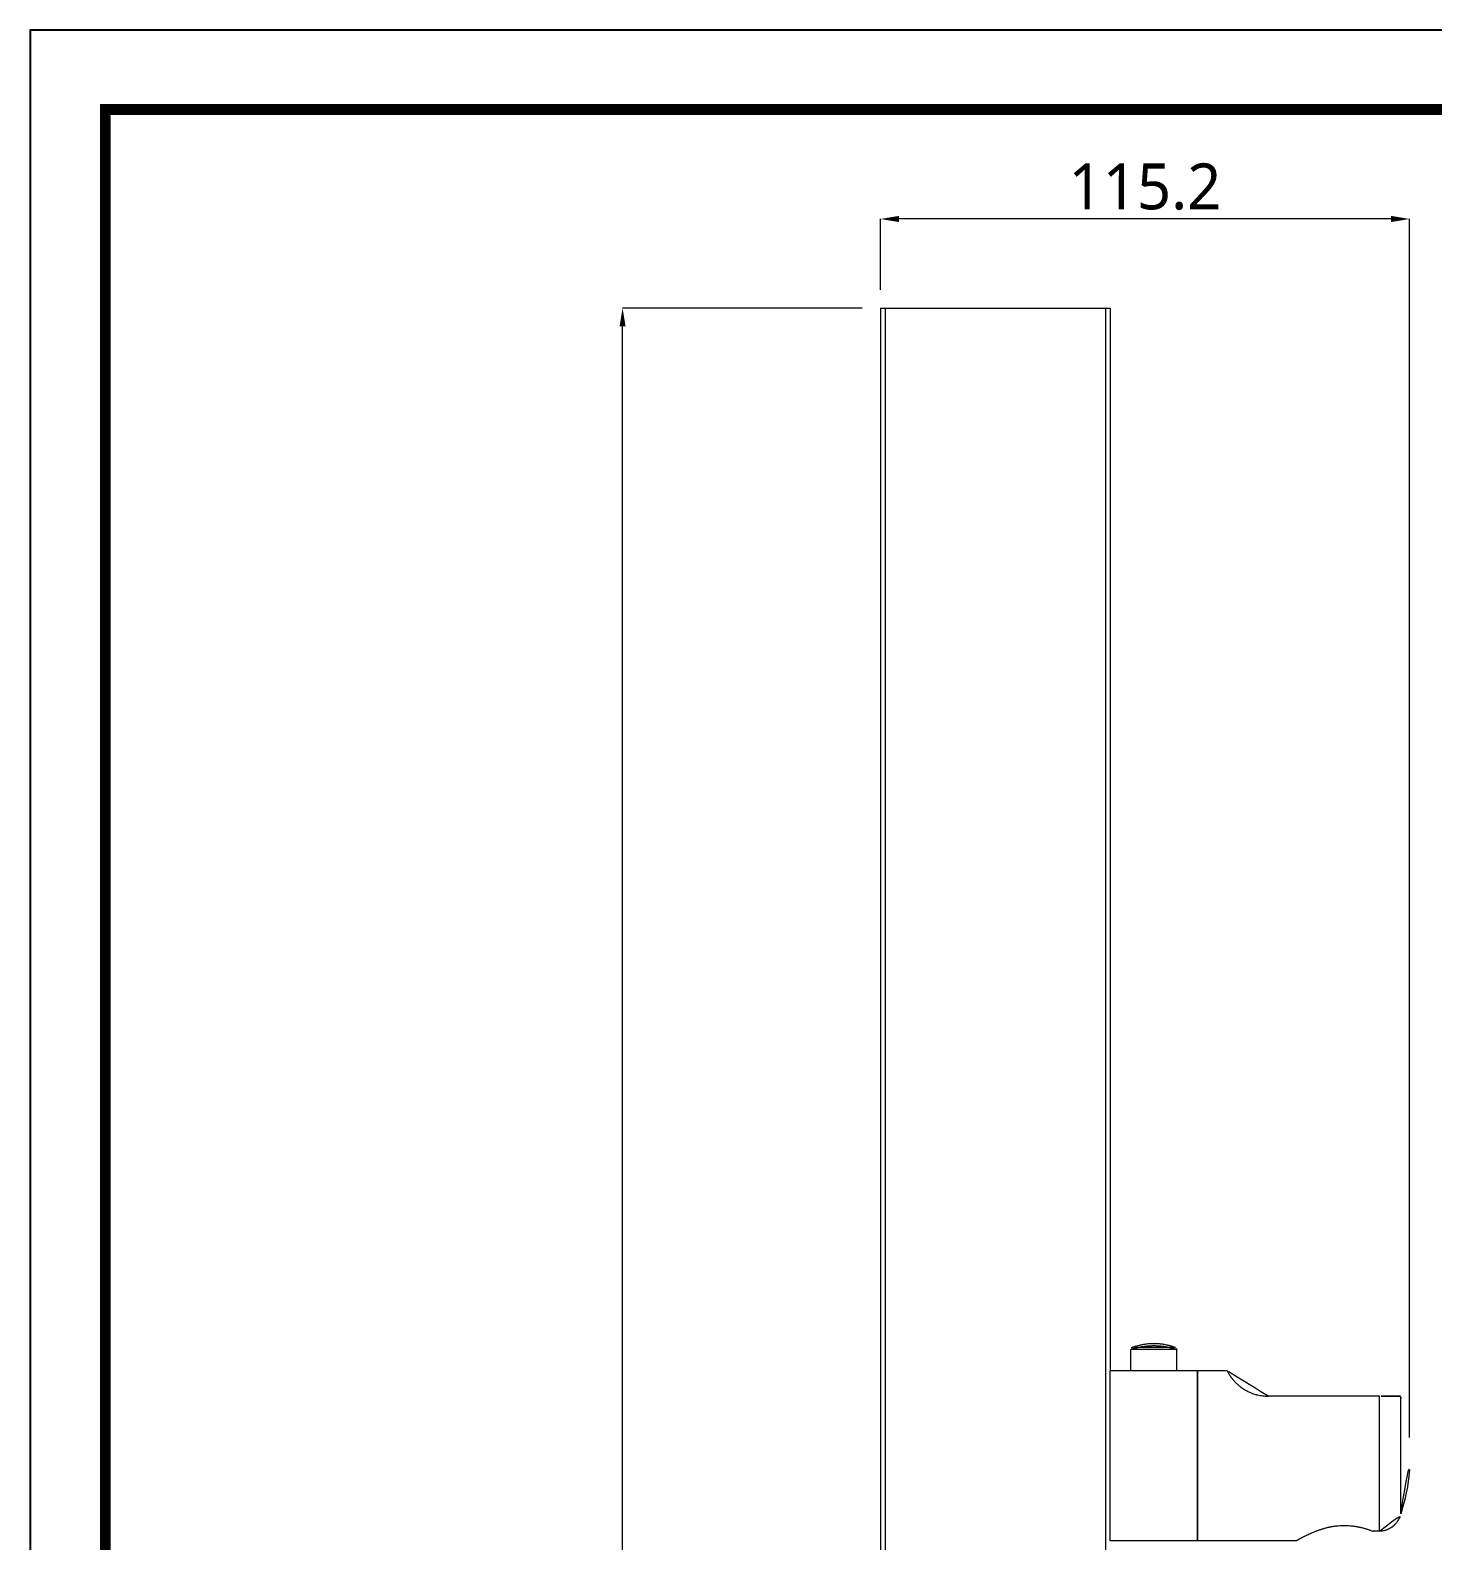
# Model space of a CAD drawing. Extents: x 16296660632 to 16296675124, y -37409619871 to -37409617478.
# Drawn here: x 16296674108.9 to 16296674414.3, y -37409617807.3 to -37409617478.3 of the extents above; entities that cross this region are included whole.
import ezdxf

# ---------------------------------------------------------------- set-up
doc = ezdxf.new("R2010")
doc.units = 0
doc.header["$LTSCALE"] = 10
doc.header["$MEASUREMENT"] = 0
doc.header["$PDMODE"] = 3
doc.header["$PDSIZE"] = -10
doc.layers.get('0').update_dxf_attribs({"linetype": 'CONTINUOUS'})
doc.layers.get('DEFPOINTS').update_dxf_attribs({"linetype": 'CONTINUOUS'})
doc.layers.add('1', color=7, linetype='CONTINUOUS', true_color=0xffffff)
doc.layers.add('尺寸线层', color=3, linetype='CONTINUOUS', lineweight=18, true_color=0x00ff00)
doc.styles.add('Daelim Dimension', font='')
doc.styles.get('Daelim Dimension').set_extended_font_data('NanumGothic')
doc.dimstyles.new('DEFAULT', dxfattribs={"dimscale": 2, "dimtxt": 2, "dimasz": 2, "dimexe": 0, "dimexo": 2, "dimgap": 1, "dimtad": 1, "dimdec": 1, "dimzin": 9, "dimdsep": 46, "dimtxsty": 'Daelim Dimension', "dimcen": 0.5, "dimclrd": 252, "dimclre": 252, "dimclrt": 3, "dimadec": 1, "dimazin": 0, "dimtfac": 1, "dimtdec": 1, "dimtix": 1, "dimtmove": 0, "dimatfit": 3, "dimfxl": 1, "dimtolj": 1, "dimtzin": 1, "dimlwd": 9, "dimlwe": 9, "dimarcsym": 0})

# ---------------------------------------------------------------- blocks, each defined once
blk = doc.blocks.new('*D26')
at = {"layer": 'DEFPOINTS', "color": 0, "transparency": 16777216}
for p in [(16296674294.02429, -37409617519.38342), (16296674294.02429, -37409617538.78617), (16296674409.21019, -37409617788.78617)]:
    blk.add_point(p, dxfattribs=at)
at = {"layer": '尺寸线层', "color": 5, "lineweight": 9, "transparency": 16777216}
for p, q in [((16296674294.02429, -37409617534.78617), (16296674294.02429, -37409617519.38342)), ((16296674405.21019, -37409617519.38342), (16296674298.02429, -37409617519.38342)), ((16296674409.21019, -37409617784.78617), (16296674409.21019, -37409617519.38342))]:
    blk.add_line(p, q, dxfattribs=at)
at = {"layer": '尺寸线层', "color": 5, "transparency": 16777216}
for points in [[(16296674298.02429, -37409617518.71675), (16296674298.02429, -37409617520.05008), (16296674294.02429, -37409617519.38342)], [(16296674405.21019, -37409617518.71675), (16296674405.21019, -37409617520.05008), (16296674409.21019, -37409617519.38342)]]:
    blk.add_solid(points, dxfattribs=at)
at = {"layer": '尺寸线层', "color": 7, "transparency": 16777216, "insert": (16296674351.61724, -37409617512.38342), "char_height": 10, "attachment_point": 5, "style": 'Daelim Dimension'}
blk.add_mtext('\\A1;115.2', dxfattribs=at)
blk = doc.blocks.new('*D27')
at = {"layer": 'DEFPOINTS', "color": 0, "transparency": 16777216}
for p in [(16296674237.86772, -37409617538.78617), (16296674294.02429, -37409617538.78617), (16296674294.02429, -37409618138.78617)]:
    blk.add_point(p, dxfattribs=at)
at = {"layer": '尺寸线层', "color": 5, "lineweight": 9, "transparency": 16777216}
for p, q in [((16296674290.02429, -37409617538.78617), (16296674237.86772, -37409617538.78617)), ((16296674237.86772, -37409618134.78617), (16296674237.86772, -37409617542.78617)), ((16296674290.02429, -37409618138.78617), (16296674237.86772, -37409618138.78617))]:
    blk.add_line(p, q, dxfattribs=at)
at = {"layer": '尺寸线层', "color": 5, "transparency": 16777216}
for points in [[(16296674237.20105, -37409617542.78617), (16296674238.53438, -37409617542.78617), (16296674237.86772, -37409617538.78617)], [(16296674237.20105, -37409618134.78617), (16296674238.53438, -37409618134.78617), (16296674237.86772, -37409618138.78617)]]:
    blk.add_solid(points, dxfattribs=at)
at = {"layer": '尺寸线层', "color": 7, "transparency": 16777216, "insert": (16296674230.86772, -37409617838.78617), "char_height": 10, "attachment_point": 5, "rotation": 90, "style": 'Daelim Dimension'}
blk.add_mtext('\\A1;600', dxfattribs=at)

msp = doc.modelspace()

# ---------------------------------------------------------------- linework, layer by layer
at = {"ltscale": 0.5}
msp.add_lwpolyline([(16296674108.881821, -37409618222.388077), (16296675124.44182, -37409618222.388077), (16296675124.44182, -37409617478.268066), (16296674108.881821, -37409617478.268066)], close=True, dxfattribs=at)
at = {"color": 5, "linetype": 'ByBlock', "lineweight": 200, "const_width": 2.34}
msp.add_lwpolyline([(16296674125.2122, -37409618190.52552), (16296675108.012199, -37409618190.52552), (16296675108.012199, -37409617495.545517), (16296674125.2122, -37409617495.545517)], close=True, dxfattribs=at)
at = {"layer": '1', "color": 7, "linetype": 'Continuous', "lineweight": 18}
for p, q in [((16296674294.02429, -37409617538.786171), (16296674295.02429, -37409617538.786171)), ((16296674294.02429, -37409617538.786171), (16296674294.02429, -37409618138.786171)), ((16296674295.02429, -37409617538.786171), (16296674343.02429, -37409617538.786171)), ((16296674343.02429, -37409617538.786171), (16296674344.02429, -37409617538.786171)), ((16296674344.02429, -37409617538.786171), (16296674344.02429, -37409617770.292419)), ((16296674348.52429, -37409617770.286057), (16296674348.52429, -37409617765.624268)), ((16296674358.52429, -37409617770.286057), (16296674358.52429, -37409617765.624268)), ((16296674344.02429, -37409617807.286171), (16296674344.02429, -37409617770.286171)), ((16296674363.02429, -37409617770.286171), (16296674344.02429, -37409617770.286171)), ((16296674363.02429, -37409617807.286171), (16296674363.02429, -37409617770.286171)), ((16296674363.12429, -37409617770.486168), (16296674363.02429, -37409617770.486168)), ((16296674363.12429, -37409617807.286171), (16296674363.12429, -37409617770.286171)), ((16296674369.52429, -37409617770.286171), (16296674363.12429, -37409617770.286171)), ((16296674402.663589, -37409617775.786171), (16296674378.454571, -37409617775.786171)), ((16296674363.02429, -37409617807.286171), (16296674344.02429, -37409617807.286171)), ((16296674363.12429, -37409617807.086166), (16296674363.02429, -37409617807.086166)), ((16296674384.52429, -37409617807.286171), (16296674363.12429, -37409617807.286171)), ((16296674402.663589, -37409617805.21785), (16296674401.299891, -37409617805.21785))]:
    msp.add_line(p, q, dxfattribs=at)
at = {"layer": '1', "color": 7, "linetype": 'Continuous', "lineweight": 13}
for p, q in [((16296674295.02429, -37409617538.786171), (16296674295.02429, -37409618138.786171)), ((16296674343.02429, -37409617538.786171), (16296674343.02429, -37409618138.786171)), ((16296674402.663589, -37409617805.21785), (16296674402.663589, -37409617775.786171)), ((16296674407.36688, -37409617801.383476), (16296674407.36688, -37409617776.188873))]:
    msp.add_line(p, q, dxfattribs=at)
at = {"layer": '1', "color": 7, "linetype": 'Continuous', "lineweight": 18}
for centre, radius, start, end in [((16296674349.02429, -37409617765.624268), 0.5, 111.10021673, 180), ((16296674358.02429, -37409617765.624268), 0.5, 0, 68.89978327), ((16296674365.24304, -37409617788.786171), 43.967151, 343.3505912, 16.6494088)]:
    msp.add_arc(centre, radius, start, end, dxfattribs=at)
at = {"layer": '1', "color": 7, "linetype": 'Continuous', "lineweight": 13}
msp.add_open_spline([(16296674358.52429, -37409617765.624268), (16296674358.524269, -37409617765.62426), (16296674358.52422, -37409617765.624237), (16296674358.52383, -37409617765.624092), (16296674358.523199, -37409617765.623863), (16296674358.52232, -37409617765.623528), (16296674358.521179, -37409617765.6231), (16296674358.519779, -37409617765.622581), (16296674358.51812, -37409617765.621964), (16296674358.51619, -37409617765.621246), (16296674358.514, -37409617765.620453), (16296674358.511539, -37409617765.619553), (16296674358.50881, -37409617765.618568), (16296674358.50581, -37409617765.617477), (16296674358.502541, -37409617765.616287), (16296674358.498989, -37409617765.615021), (16296674358.495159, -37409617765.613663), (16296674358.491051, -37409617765.61219), (16296674358.48666, -37409617765.610626), (16296674358.481979, -37409617765.608978), (16296674358.47702, -37409617765.607231), (16296674358.471769, -37409617765.605392), (16296674358.466221, -37409617765.603447), (16296674358.46039, -37409617765.601433), (16296674358.45426, -37409617765.599297), (16296674358.44784, -37409617765.597076), (16296674358.44112, -37409617765.594772), (16296674358.434099, -37409617765.592361), (16296674358.426769, -37409617765.589859), (16296674358.41914, -37409617765.587273), (16296674358.411209, -37409617765.584572), (16296674358.402969, -37409617765.581787), (16296674358.394421, -37409617765.578911), (16296674358.385559, -37409617765.575943), (16296674358.376381, -37409617765.572868), (16296674358.36689, -37409617765.569702), (16296674358.35709, -37409617765.566437), (16296674358.34697, -37409617765.563103), (16296674358.336519, -37409617765.559647), (16296674358.32576, -37409617765.556107), (16296674358.314671, -37409617765.552467), (16296674358.303261, -37409617765.548737), (16296674358.291519, -37409617765.544922), (16296674358.279449, -37409617765.541008), (16296674358.267059, -37409617765.536987), (16296674358.25433, -37409617765.532883), (16296674358.24127, -37409617765.528687), (16296674358.227871, -37409617765.524391), (16296674358.21414, -37409617765.519997), (16296674358.200081, -37409617765.515518), (16296674358.185671, -37409617765.510933), (16296674358.170931, -37409617765.506264), (16296674358.15584, -37409617765.501503), (16296674358.140409, -37409617765.496643), (16296674358.12464, -37409617765.491676), (16296674358.108521, -37409617765.486633), (16296674358.09206, -37409617765.481483), (16296674358.075239, -37409617765.476242), (16296674358.05809, -37409617765.470909), (16296674358.011181, -37409617765.456367), (16296674357.92646, -37409617765.430351), (16296674357.790649, -37409617765.390007), (16296674357.62809, -37409617765.343803), (16296674357.47241, -37409617765.301529), (16296674357.335461, -37409617765.265953), (16296674357.228251, -37409617765.23912), (16296674357.11713, -37409617765.212212), (16296674357.002211, -37409617765.185226), (16296674356.883619, -37409617765.158157), (16296674356.76148, -37409617765.13105), (16296674356.64782, -37409617765.106354), (16296674356.54402, -37409617765.084503), (16296674356.451269, -37409617765.065826), (16296674356.35783, -37409617765.047752), (16296674356.263769, -37409617765.030289), (16296674356.16918, -37409617765.013443), (16296674356.07415, -37409617764.9972), (16296674355.978769, -37409617764.981583), (16296674355.88311, -37409617764.966553), (16296674355.78726, -37409617764.952148), (16296674355.69128, -37409617764.938347), (16296674355.595249, -37409617764.925171), (16296674355.49925, -37409617764.912613), (16296674355.403339, -37409617764.900642), (16296674355.307581, -37409617764.889297), (16296674355.212049, -37409617764.878563), (16296674355.1168, -37409617764.868439), (16296674355.021891, -37409617764.858917), (16296674354.92738, -37409617764.850021), (16296674354.83333, -37409617764.841728), (16296674354.73978, -37409617764.834053), (16296674354.534361, -37409617764.818428), (16296674354.212959, -37409617764.799721), (16296674353.77248, -37409617764.78669), (16296674353.330271, -37409617764.785896), (16296674352.88982, -37409617764.797417), (16296674352.51104, -37409617764.818024), (16296674352.189501, -37409617764.843452), (16296674351.918631, -37409617764.869873), (16296674351.64007, -37409617764.901947), (16296674351.35565, -37409617764.93969), (16296674351.067499, -37409617764.983093), (16296674350.778111, -37409617765.032204), (16296674350.53433, -37409617765.078484), (16296674350.307751, -37409617765.125801), (16296674350.07399, -37409617765.177422), (16296674349.85854, -37409617765.228851), (16296674349.68634, -37409617765.272682), (16296674349.575001, -37409617765.301933), (16296674349.47732, -37409617765.328377), (16296674349.39225, -37409617765.352051), (16296674349.27112, -37409617765.386467), (16296674349.12396, -37409617765.429581), (16296674348.965469, -37409617765.478188), (16296674348.83754, -37409617765.519073), (16296674348.76046, -37409617765.544441), (16296674348.717239, -37409617765.558723), (16296674348.69796, -37409617765.565117), (16296674348.679741, -37409617765.571182), (16296674348.66256, -37409617765.57692), (16296674348.64642, -37409617765.582336), (16296674348.63131, -37409617765.587418), (16296674348.617241, -37409617765.592171), (16296674348.604191, -37409617765.596603), (16296674348.59215, -37409617765.6007), (16296674348.58112, -37409617765.604469), (16296674348.571091, -37409617765.607918), (16296674348.562059, -37409617765.611031), (16296674348.55401, -37409617765.613823), (16296674348.54694, -37409617765.61628), (16296674348.540831, -37409617765.618423), (16296674348.5357, -37409617765.620216), (16296674348.531509, -37409617765.621696), (16296674348.528271, -37409617765.622841), (16296674348.52598, -37409617765.623657), (16296674348.524549, -37409617765.624168), (16296674348.52438, -37409617765.624237), (16296674348.52429, -37409617765.624268)], degree=3, knots=[0, 0, 0, 0, 0.0022323681, 0.0044712466, 0.0067166511, 0.0089685975, 0.0112271011, 0.0134921773, 0.0157638414, 0.0180421084, 0.0203269933, 0.022618511, 0.0249166761, 0.0272215033, 0.029533007, 0.0318512015, 0.0341761011, 0.0365077198, 0.0388460715, 0.0411911702, 0.0435430296, 0.0459016632, 0.0482670846, 0.050639307, 0.0530183439, 0.0554042083, 0.0577969132, 0.0601964717, 0.0626028964, 0.0650162001, 0.0674363953, 0.0698634947, 0.0722975105, 0.074738455, 0.0771863404, 0.0796411787, 0.082102982, 0.0845717621, 0.0870475307, 0.0895302995, 0.0920200801, 0.0945168839, 0.0970207224, 0.0995316067, 0.1020495482, 0.1045745577, 0.1071066464, 0.1096458252, 0.1121921049, 0.1147454961, 0.1173060095, 0.1198736557, 0.1224484452, 0.1250303882, 0.127619495, 0.130215776, 0.1328192411, 0.1354299004, 0.1380477639, 0.1406728414, 0.1565249495, 0.1739700597, 0.1930092525, 0.2136433251, 0.2240546914, 0.2344668206, 0.2448797147, 0.2552933759, 0.2657078062, 0.2761230076, 0.2865389822, 0.2939979297, 0.3013858944, 0.3087029799, 0.3159492928, 0.323124943, 0.3302300438, 0.3372647115, 0.3442290662, 0.3511232319, 0.3579473359, 0.3647015099, 0.3713858895, 0.3780006147, 0.3845458301, 0.3910216846, 0.3974283322, 0.403765932, 0.4100346482, 0.4162346505, 0.4223661143, 0.4284292211, 0.4564181452, 0.4843585739, 0.5122719656, 0.5401798409, 0.5681037332, 0.585181754, 0.6031607837, 0.6220450541, 0.6418382099, 0.6625434098, 0.6841634066, 0.7067006117, 0.7197926251, 0.7397517338, 0.7665757766, 0.7789108369, 0.7902938151, 0.8007247314, 0.8102036214, 0.8187305421, 0.8429029683, 0.8656939986, 0.8871077007, 0.9071490062, 0.9117261772, 0.9162872312, 0.9208322506, 0.9253613186, 0.9298745194, 0.934371938, 0.9388536603, 0.9433197733, 0.9477703647, 0.9522055231, 0.9566253383, 0.9610299006, 0.9654193016, 0.9697936338, 0.9741529906, 0.9784974663, 0.9828271562, 0.9871421568, 0.9914425652, 0.9957284799, 1, 1, 1, 1], dxfattribs=at)
at = {"layer": '1', "color": 7, "linetype": 'Continuous', "lineweight": 18}
for points, knots in [([(16296674358.20429, -37409617765.157791), (16296674358.204269, -37409617765.157784), (16296674358.136721, -37409617765.131401), (16296674357.832161, -37409617765.018227), (16296674357.32921, -37409617764.850288), (16296674356.65354, -37409617764.66053), (16296674355.843639, -37409617764.484734), (16296674354.94043, -37409617764.352127), (16296674353.98106, -37409617764.282043), (16296674352.999439, -37409617764.284447), (16296674352.03961, -37409617764.359802), (16296674351.17016, -37409617764.492279), (16296674350.4506, -37409617764.649178), (16296674349.90045, -37409617764.798317), (16296674349.498529, -37409617764.923553), (16296674349.21174, -37409617765.021477), (16296674349.009159, -37409617765.095039), (16296674348.876329, -37409617765.145348), (16296674348.844299, -37409617765.157791), (16296674348.84428, -37409617765.157791)], [0, 0, 0, 0, 0.0645411778, 0.1312795794, 0.1996638771, 0.2684178362, 0.3363973311, 0.4031333665, 0.4690267073, 0.5349624846, 0.6018044161, 0.6683291027, 0.7295332345, 0.7834873832, 0.8308435417, 0.8731471686, 0.9126498755, 0.9537997939, 1, 1, 1, 1]), ([(16296674378.454571, -37409617775.786171), (16296674378.252979, -37409617775.786171), (16296674378.052891, -37409617775.780083), (16296674377.655649, -37409617775.756187), (16296674377.26133, -37409617775.720589), (16296674376.67848, -37409617775.633034), (16296674376.295679, -37409617775.552299), (16296674376.05827, -37409617775.494926), (16296674376.01082, -37409617775.483101), (16296674375.91641, -37409617775.458817), (16296674375.775591, -37409617775.421494), (16296674375.637079, -37409617775.381523), (16296674375.363079, -37409617775.298218), (16296674375.184429, -37409617775.238197), (16296674374.66016, -37409617775.045807), (16296674374.32616, -37409617774.901161), (16296674373.967319, -37409617774.722977), (16296674373.927691, -37409617774.702957), (16296674373.84889, -37409617774.662521), (16296674373.80971, -37409617774.642082), (16296674373.69335, -37409617774.580399), (16296674373.61717, -37409617774.538696), (16296674373.3927, -37409617774.412117), (16296674373.248461, -37409617774.325691), (16296674372.830999, -37409617774.061668), (16296674372.573009, -37409617773.879318), (16296674372.27347, -37409617773.647453), (16296674372.21471, -37409617773.600883), (16296674372.12826, -37409617773.530792), (16296674372.09973, -37409617773.507393), (16296674372.0434, -37409617773.460693), (16296674371.904329, -37409617773.344063), (16296674371.773729, -37409617773.228256), (16296674371.475109, -37409617772.952782), (16296674371.295719, -37409617772.772438), (16296674370.970119, -37409617772.422447), (16296674370.823931, -37409617772.252777), (16296674370.65893, -37409617772.049606), (16296674370.62682, -37409617772.009422), (16296674370.56431, -37409617771.929977), (16296674370.534031, -37409617771.890862), (16296674370.445959, -37409617771.775452), (16296674370.390961, -37409617771.701057), (16296674370.235901, -37409617771.48571), (16296674370.145769, -37409617771.352577), (16296674369.98716, -37409617771.108208), (16296674369.91869, -37409617770.996948), (16296674369.79995, -37409617770.797256), (16296674369.749689, -37409617770.708832), (16296674369.69673, -37409617770.613251), (16296674369.68663, -37409617770.594872), (16296674369.667419, -37409617770.559669), (16296674369.64012, -37409617770.509277), (16296674369.61718, -37409617770.466057), (16296674369.576759, -37409617770.389183), (16296674369.55703, -37409617770.350647), (16296674369.53079, -37409617770.299149), (16296674369.524281, -37409617770.286163), (16296674369.52429, -37409617770.286171)], [0, 0, 0, 0, 0.03125, 0.03125, 0.0625, 0.09375, 0.125, 0.125, 0.1328125, 0.1328125, 0.140625, 0.15625, 0.15625, 0.1875, 0.1875, 0.25, 0.25, 0.2578125, 0.2578125, 0.265625, 0.265625, 0.28125, 0.28125, 0.3125, 0.3125, 0.375, 0.375, 0.390625, 0.390625, 0.3984375, 0.3984375, 0.40625, 0.4375, 0.4375, 0.5, 0.5, 0.5625, 0.5625, 0.578125, 0.578125, 0.59375, 0.59375, 0.625, 0.625, 0.6875, 0.6875, 0.75, 0.75, 0.8125, 0.8125, 0.828125, 0.828125, 0.84375, 0.875, 0.875, 0.9375, 0.9375, 1, 1, 1, 1]), ([(16296674407.23197, -37409617775.786171), (16296674407.162251, -37409617775.786171), (16296674407.081511, -37409617775.786171), (16296674406.893909, -37409617775.786171), (16296674406.787081, -37409617775.786171), (16296674406.60334, -37409617775.786171), (16296674406.53816, -37409617775.786171), (16296674406.433861, -37409617775.786171), (16296674406.398001, -37409617775.786171), (16296674406.323971, -37409617775.786171), (16296674406.28574, -37409617775.786171), (16296674406.16815, -37409617775.786171), (16296674406.085739, -37409617775.786171), (16296674405.912371, -37409617775.786171), (16296674405.8214, -37409617775.786171), (16296674405.63019, -37409617775.786171), (16296674405.529949, -37409617775.786171), (16296674405.371929, -37409617775.786171), (16296674405.31798, -37409617775.786171), (16296674405.23502, -37409617775.786171), (16296674405.207081, -37409617775.786171), (16296674405.15078, -37409617775.786171), (16296674405.00882, -37409617775.786171), (16296674404.86088, -37409617775.786171), (16296674404.616131, -37409617775.786171), (16296674404.48974, -37409617775.786171), (16296674404.293659, -37409617775.786171), (16296674404.227209, -37409617775.786171), (16296674404.125839, -37409617775.786171), (16296674404.09174, -37409617775.786171), (16296674404.02309, -37409617775.786171), (16296674403.988649, -37409617775.786171), (16296674403.815941, -37409617775.786171), (16296674403.67605, -37409617775.786171), (16296674403.39283, -37409617775.786171), (16296674403.249491, -37409617775.786171), (16296674402.959261, -37409617775.786171), (16296674402.81237, -37409617775.786171), (16296674402.663589, -37409617775.786171)], [0, 0, 0, 0, 0.125, 0.125, 0.25, 0.25, 0.3125, 0.3125, 0.34375, 0.34375, 0.375, 0.375, 0.4375, 0.4375, 0.5, 0.5, 0.5625, 0.5625, 0.59375, 0.59375, 0.609375, 0.609375, 0.625, 0.6875, 0.6875, 0.75, 0.75, 0.78125, 0.78125, 0.796875, 0.796875, 0.8125, 0.8125, 0.875, 0.875, 0.9375, 0.9375, 1, 1, 1, 1]), ([(16296674384.524281, -37409617807.286171), (16296674384.52429, -37409617807.286163), (16296674384.53311, -37409617807.281067), (16296674384.56777, -37409617807.261063), (16296674384.619459, -37409617807.231262), (16296674384.74708, -37409617807.158173), (16296674384.865379, -37409617807.091087), (16296674384.9498, -37409617807.043587), (16296674384.967211, -37409617807.033813), (16296674385.00309, -37409617807.013687), (16296674385.02157, -37409617807.003342), (16296674385.07844, -37409617806.971581), (16296674385.118219, -37409617806.94944), (16296674385.24305, -37409617806.880287), (16296674385.33359, -37409617806.830528), (16296674385.528839, -37409617806.724457), (16296674385.633551, -37409617806.668129), (16296674385.856951, -37409617806.549606), (16296674385.975639, -37409617806.487396), (16296674386.164181, -37409617806.39016), (16296674386.26107, -37409617806.340569), (16296674386.36195, -37409617806.289597), (16296674386.43009, -37409617806.255318), (16296674386.46459, -37409617806.238037), (16296674386.63871, -37409617806.151237), (16296674386.783649, -37409617806.080254), (16296674387.08465, -37409617805.93605), (16296674387.2407, -37409617805.862839), (16296674387.5639, -37409617805.715042), (16296674387.73106, -37409617805.640457), (16296674388.07671, -37409617805.490791), (16296674388.255199, -37409617805.41571), (16296674388.531771, -37409617805.303429), (16296674388.625441, -37409617805.26606), (16296674388.768209, -37409617805.210182), (16296674388.81613, -37409617805.191612), (16296674388.91239, -37409617805.154671), (16296674389.15431, -37409617805.062752), (16296674389.4025, -37409617804.973228), (16296674389.807791, -37409617804.834061), (16296674390.014521, -37409617804.76651), (16296674390.43648, -37409617804.636543), (16296674390.651699, -37409617804.57412), (16296674391.091089, -37409617804.455566), (16296674391.31526, -37409617804.399437), (16296674391.65871, -37409617804.320938), (16296674391.832239, -37409617804.283096), (16296674392.008579, -37409617804.247612), (16296674392.12678, -37409617804.224487), (16296674392.186069, -37409617804.213219), (16296674392.482889, -37409617804.158524), (16296674392.961321, -37409617804.0812), (16296674393.68973, -37409617803.998001), (16296674394.182711, -37409617803.965828), (16296674394.555309, -37409617803.950928), (16296674394.679991, -37409617803.947487), (16296674394.867729, -37409617803.944733), (16296674394.93046, -37409617803.944191), (16296674395.05607, -37409617803.943932), (16296674395.369511, -37409617803.945267), (16296674395.680059, -37409617803.956482), (16296674396.17337, -37409617803.986473), (16296674396.66312, -37409617804.028481), (16296674397.14595, -37409617804.093246), (16296674397.505529, -37409617804.149818), (16296674397.62496, -37409617804.170013), (16296674397.80348, -37409617804.202232), (16296674397.86293, -37409617804.213303), (16296674397.9814, -37409617804.236031), (16296674398.2761, -37409617804.294273), (16296674398.56369, -37409617804.359207), (16296674399.015301, -37409617804.470413), (16296674399.45841, -37409617804.588882), (16296674399.885361, -37409617804.719566), (16296674400.199751, -37409617804.82132), (16296674400.30356, -37409617804.855873), (16296674400.45785, -37409617804.908531), (16296674400.50906, -37409617804.926231), (16296674400.610849, -37409617804.961853), (16296674400.86371, -37409617805.051392), (16296674401.10873, -37409617805.143318), (16296674401.299891, -37409617805.21785)], [0, 0, 0, 0, 0.03125, 0.03125, 0.0625, 0.09375, 0.125, 0.125, 0.1328125, 0.1328125, 0.140625, 0.140625, 0.15625, 0.15625, 0.1875, 0.1875, 0.21875, 0.21875, 0.25, 0.25, 0.265625, 0.2734375, 0.2734375, 0.28125, 0.28125, 0.3125, 0.3125, 0.34375, 0.34375, 0.375, 0.375, 0.40625, 0.40625, 0.421875, 0.421875, 0.4296875, 0.4296875, 0.4375, 0.46875, 0.46875, 0.5, 0.5, 0.53125, 0.53125, 0.5625, 0.5625, 0.578125, 0.5859375, 0.5859375, 0.59375, 0.59375, 0.625, 0.65625, 0.6875, 0.6875, 0.703125, 0.703125, 0.7109375, 0.7109375, 0.71875, 0.75, 0.75, 0.78125, 0.8125, 0.8125, 0.828125, 0.828125, 0.8359375, 0.8359375, 0.84375, 0.875, 0.875, 0.90625, 0.9375, 0.9375, 0.953125, 0.953125, 0.9609375, 0.9609375, 0.96875, 1, 1, 1, 1]), ([(16296674402.663589, -37409617805.21785), (16296674402.8006, -37409617805.21785), (16296674402.93651, -37409617805.211517), (16296674403.2062, -37409617805.186668), (16296674403.47377, -37409617805.14962), (16296674403.73715, -37409617805.088547), (16296674403.933121, -37409617805.033684), (16296674403.998171, -37409617805.013878), (16296674404.12776, -37409617804.971222), (16296674404.19243, -37409617804.948303), (16296674404.3839, -37409617804.87558), (16296674404.50856, -37409617804.821716), (16296674404.752131, -37409617804.703667), (16296674404.989969, -37409617804.575317), (16296674405.2166, -37409617804.426804), (16296674405.382389, -37409617804.307899), (16296674405.436951, -37409617804.267014), (16296674405.51774, -37409617804.203781), (16296674405.54447, -37409617804.182411), (16296674405.59734, -37409617804.139229), (16296674405.62352, -37409617804.117393), (16296674405.8568, -37409617803.918747), (16296674406.04777, -37409617803.726997), (16296674406.311489, -37409617803.418289), (16296674406.39559, -37409617803.311852), (16296674406.496019, -37409617803.174469), (16296674406.515869, -37409617803.146767), (16296674406.555099, -37409617803.090942), (16296674406.574499, -37409617803.06279), (16296674406.63187, -37409617802.977852), (16296674406.66897, -37409617802.920677), (16296674406.84886, -37409617802.63221), (16296674406.975, -37409617802.393066), (16296674407.194889, -37409617801.899544), (16296674407.28863, -37409617801.645149), (16296674407.36688, -37409617801.383476)], [0, 0, 0, 0, 0.0625, 0.0625, 0.125, 0.1875, 0.1875, 0.21875, 0.21875, 0.25, 0.25, 0.3125, 0.3125, 0.375, 0.4375, 0.4375, 0.46875, 0.46875, 0.484375, 0.484375, 0.5, 0.5, 0.625, 0.625, 0.6875, 0.6875, 0.703125, 0.703125, 0.71875, 0.71875, 0.75, 0.75, 0.875, 0.875, 1, 1, 1, 1])]:
    msp.add_open_spline(points, degree=3, knots=knots, dxfattribs=at)
msp.add_open_spline([(16296674407.36688, -37409617776.188873), (16296674407.346279, -37409617776.119957), (16296674407.30315, -37409617775.983963), (16296674407.2563, -37409617775.851517), (16296674407.23197, -37409617775.786171)], degree=3, dxfattribs=at)

# ---------------------------------------------------------------- dimensions: what is measured, and where the dimension line sits
at = {"layer": '尺寸线层', "color": 5}
dim = msp.add_linear_dim(base=(16296674294.02429, -37409617519.383423), p1=(16296674409.21019, -37409617788.786171), p2=(16296674294.02429, -37409617538.786171), dimstyle='DEFAULT', override={"dimscale": 2, "dimtxt": 5, "dimlfac": 1, "dimclrd": 5, "dimclre": 5, "dimclrt": 7}, dxfattribs=at)
dim.commit()
dim.dimension.update_dxf_attribs({"geometry": '*D26', "text_midpoint": (16296674351.617241, -37409617512.383423)})
dim = msp.add_linear_dim(base=(16296674237.86772, -37409617538.786171), p1=(16296674294.02429, -37409618138.786171), p2=(16296674294.02429, -37409617538.786171), angle=90, dimstyle='DEFAULT', override={"dimtxt": 5, "dimclrd": 5, "dimclre": 5, "dimclrt": 7}, dxfattribs=at)
dim.commit()
dim.dimension.update_dxf_attribs({"geometry": '*D27', "text_midpoint": (16296674230.86772, -37409617838.786171)})

doc.saveas('drawing.dxf')
